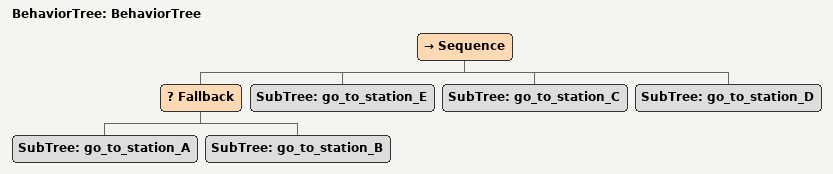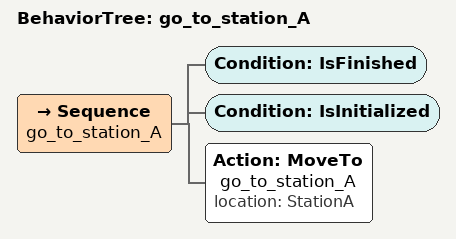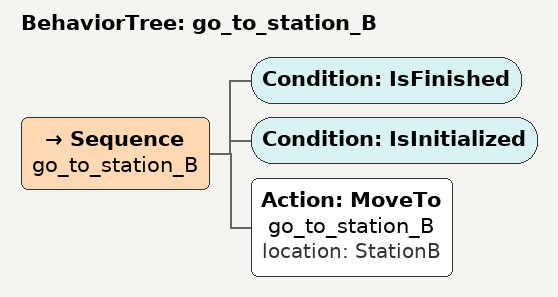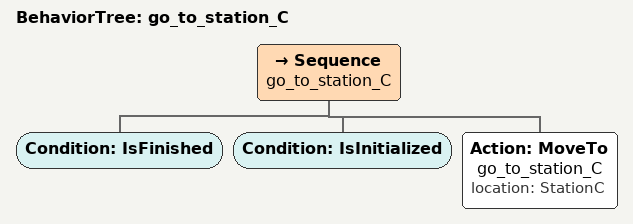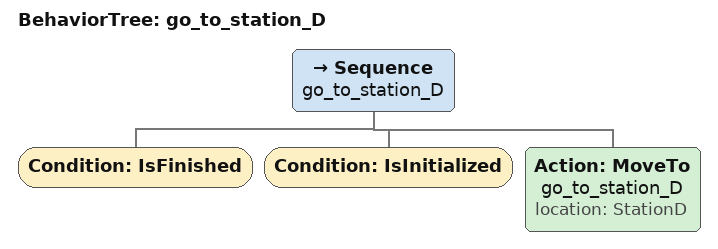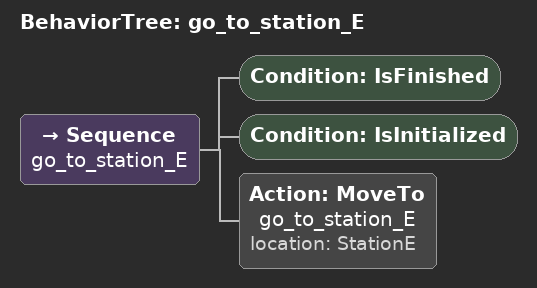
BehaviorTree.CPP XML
<root main_tree_to_execute="BehaviorTree">
    <BehaviorTree ID="BehaviorTree">
        <Sequence>
            <Fallback>
                <SubTree ID="go_to_station_A"/>                            <!-- move to Station A -->
                <SubTree ID="go_to_station_B"/>                            <!-- move to Station B -->
            </Fallback>
            <SubTree ID="go_to_station_E"/>                                <!-- move to Station E -->
            <SubTree ID="go_to_station_C"/>                                <!-- move to Station C -->
            <SubTree ID="go_to_station_D"/>                                <!-- move to Station D -->
        </Sequence>
    </BehaviorTree>
    <BehaviorTree ID="go_to_station_A">
        <Sequence name="go_to_station_A">
            <Condition ID="IsFinished"/>
            <Condition ID="IsInitialized"/>
            <Action ID="MoveTo" name="go_to_station_A" location="StationA"/>
        </Sequence>
    </BehaviorTree>
    <BehaviorTree ID="go_to_station_B">
        <Sequence name="go_to_station_B">
            <Condition ID="IsFinished"/>
            <Condition ID="IsInitialized"/>
            <Action ID="MoveTo" name="go_to_station_B" location="StationB"/>
        </Sequence>
    </BehaviorTree>
    <BehaviorTree ID="go_to_station_C">
        <Sequence name="go_to_station_C">
            <Condition ID="IsFinished"/>
            <Condition ID="IsInitialized"/>
            <Action ID="MoveTo" name="go_to_station_C" location="StationC"/>
        </Sequence>
    </BehaviorTree>
    <BehaviorTree ID="go_to_station_D">
        <Sequence name="go_to_station_D">
            <Condition ID="IsFinished"/>
            <Condition ID="IsInitialized"/>
            <Action ID="MoveTo" name="go_to_station_D" location="StationD"/>
        </Sequence>
    </BehaviorTree>
    <BehaviorTree ID="go_to_station_E">
        <Sequence name="go_to_station_E">
            <Condition ID="IsFinished"/>
            <Condition ID="IsInitialized"/>
            <Action ID="MoveTo" name="go_to_station_E" location="StationE"/>
        </Sequence>
    </BehaviorTree>
</root>
